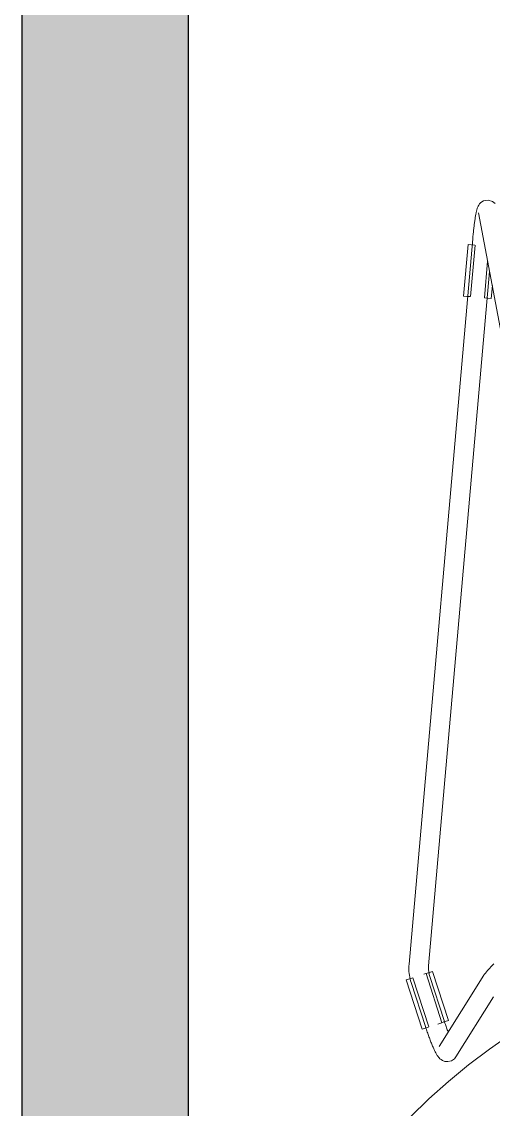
# Model space of a CAD drawing. Header units: millimetres. Extents: x 155927 to 326028, y -36033 to 97293.
# Drawn here: x 162063 to 162351, y 32157 to 32821 of the extents above; entities that cross this region are included whole.
import ezdxf

# ---------------------------------------------------------------- set-up
doc = ezdxf.new("R2010")
doc.units = ezdxf.units.MM
doc.header["$MEASUREMENT"] = 0
for name, color, linetype, lineweight in [('A-WALL-PATT', 7, 'CONTINUOUS', 9), ('I-FURN', 8, 'CONTINUOUS', 9), ('I-WALL', 7, 'CONTINUOUS', 9)]:
    doc.layers.add(name, color=color, linetype=linetype, lineweight=lineweight)

msp = doc.modelspace()

# ---------------------------------------------------------------- hatches: boundary and pattern name
at = {"layer": 'A-WALL-PATT'}
msp.add_hatch(color=256, dxfattribs=at).paths.add_polyline_path([(162062.83, 29859.61), (162164.83, 29859.61), (162164.83, 33860.6), (162062.83, 33860.6), (162062.83, 30658.89)], flags=0)

# ---------------------------------------------------------------- linework, layer by layer
at = {"layer": 'I-FURN'}
for p, q in [((162341.16, 32706.06), (162341.05, 32705.64)), ((162341.26, 32706.46), (162341.16, 32706.06)), ((162341.38, 32706.85), (162341.26, 32706.46)), ((162341.5, 32707.25), (162341.38, 32706.85)), ((162341.64, 32707.65), (162341.5, 32707.25)), ((162341.81, 32708.08), (162341.64, 32707.65)), ((162342.03, 32708.56), (162341.81, 32708.08)), ((162342.33, 32709.12), (162342.03, 32708.56)), ((162342.81, 32709.82), (162342.33, 32709.12)), ((162343.67, 32710.73), (162342.81, 32709.82)), ((162345.32, 32711.77), (162343.67, 32710.73)), ((162348.08, 32712.25), (162345.32, 32711.77)), ((162350.83, 32711.42), (162348.08, 32712.25)), ((162350.83, 32711.42), (162352.41, 32710.1)), ((162339.92, 32699.37), (162339.83, 32698.73)), ((162340.01, 32699.98), (162339.92, 32699.37)), ((162340.1, 32700.59), (162340.01, 32699.98)), ((162340.19, 32701.17), (162340.1, 32700.59)), ((162340.28, 32701.74), (162340.19, 32701.17)), ((162340.38, 32702.29), (162340.28, 32701.74)), ((162340.47, 32702.83), (162340.38, 32702.29)), ((162340.57, 32703.34), (162340.47, 32702.83)), ((162340.66, 32703.84), (162340.57, 32703.34)), ((162340.76, 32704.31), (162340.66, 32703.84)), ((162340.85, 32704.77), (162340.76, 32704.31)), ((162340.95, 32705.22), (162340.85, 32704.77)), ((162341.05, 32705.64), (162340.95, 32705.22)), ((162342.18, 32704.43), (162360.99, 32605.14)), ((162339.15, 32693.2), (162339.07, 32692.47)), ((162339.23, 32693.93), (162339.15, 32693.2)), ((162339.31, 32694.65), (162339.23, 32693.93)), ((162339.4, 32695.36), (162339.31, 32694.65)), ((162339.48, 32696.06), (162339.4, 32695.36)), ((162339.57, 32696.74), (162339.48, 32696.06)), ((162339.65, 32697.42), (162339.57, 32696.74)), ((162339.74, 32698.08), (162339.65, 32697.42)), ((162339.83, 32698.73), (162339.74, 32698.08)), ((162338.7, 32688.58), (162299.75, 32245.26)), ((162338.71, 32688.74), (162338.7, 32688.58)), ((162338.78, 32689.49), (162338.71, 32688.74)), ((162338.85, 32690.24), (162338.78, 32689.49)), ((162338.92, 32690.99), (162338.85, 32690.24)), ((162339, 32691.73), (162338.92, 32690.99)), ((162339.07, 32692.47), (162339, 32691.73)), ((162333.13, 32653.56), (162335.88, 32684.97)), ((162335.88, 32684.97), (162337.93, 32684.79)), ((162337.36, 32653.19), (162340.12, 32684.6)), ((162337.93, 32684.79), (162339.99, 32684.61)), ((162347.78, 32674.93), (162345.8, 32652.45)), ((162311.71, 32244.21), (162348.99, 32668.56)), ((162350.04, 32652.07), (162350.73, 32659.97)), ((162335.17, 32653.38), (162333.13, 32653.56)), ((162337.23, 32653.2), (162335.17, 32653.38)), ((162347.99, 32652.25), (162345.93, 32652.44)), ((162350.04, 32652.07), (162347.99, 32652.25)), ((162299.67, 32244.12), (162299.64, 32242.98)), ((162299.64, 32242.98), (162299.66, 32241.83)), ((162299.66, 32241.83), (162299.71, 32240.69)), ((162299.75, 32245.26), (162299.67, 32244.12)), ((162311.64, 32242.86), (162311.66, 32243.52)), ((162311.65, 32242.2), (162311.64, 32242.86)), ((162311.69, 32241.54), (162311.65, 32242.2)), ((162311.66, 32243.52), (162311.7, 32244.18)), ((162311.75, 32240.88), (162311.69, 32241.54)), ((162311.7, 32244.18), (162311.7, 32244.21)), ((162311.84, 32240.22), (162311.75, 32240.88)), ((162312.24, 32240.16), (162314.19, 32240.79)), ((162323.88, 32210.78), (162314.19, 32240.79)), ((162347.08, 32240.53), (162347.3, 32240.8)), ((162347.3, 32240.8), (162347.55, 32241.08)), ((162347.55, 32241.08), (162347.81, 32241.37)), ((162347.81, 32241.37), (162348.08, 32241.68)), ((162348.08, 32241.68), (162348.37, 32242)), ((162348.37, 32242), (162348.67, 32242.34)), ((162348.67, 32242.34), (162348.98, 32242.69)), ((162348.98, 32242.69), (162349.31, 32243.06)), ((162349.31, 32243.06), (162349.66, 32243.43)), ((162349.66, 32243.43), (162350.01, 32243.82)), ((162350.01, 32243.82), (162350.38, 32244.23)), ((162350.38, 32244.23), (162350.76, 32244.64)), ((162350.76, 32244.64), (162351.15, 32245.06)), ((162351.15, 32245.06), (162351.55, 32245.5)), ((162298.04, 32235.57), (162299.99, 32236.2)), ((162307.73, 32205.57), (162298.04, 32235.57)), ((162299.71, 32240.69), (162299.82, 32239.56)), ((162299.82, 32239.56), (162299.97, 32238.42)), ((162299.97, 32238.42), (162300.17, 32237.3)), ((162299.99, 32236.2), (162301.96, 32236.84)), ((162300.17, 32237.3), (162300.41, 32236.18)), ((162300.41, 32236.18), (162300.69, 32235.08)), ((162300.69, 32235.08), (162301.02, 32233.98)), ((162311.77, 32206.87), (162302.08, 32236.88)), ((162308.89, 32239.08), (162310.05, 32239.45)), ((162310.15, 32239.48), (162319.84, 32209.48)), ((162310.27, 32239.52), (162312.24, 32240.16)), ((162311.95, 32239.57), (162311.84, 32240.22)), ((162312.09, 32238.92), (162311.95, 32239.57)), ((162312.26, 32238.28), (162312.09, 32238.92)), ((162312.45, 32237.65), (162312.26, 32238.28)), ((162321.16, 32210.83), (162312.45, 32237.65)), ((162345.54, 32238.55), (162318.24, 32194.97)), ((162345.54, 32238.55), (162345.76, 32238.88)), ((162345.76, 32238.88), (162345.94, 32239.13)), ((162345.94, 32239.13), (162346.12, 32239.36)), ((162346.12, 32239.36), (162346.29, 32239.59)), ((162346.29, 32239.59), (162346.47, 32239.81)), ((162346.47, 32239.81), (162346.66, 32240.04)), ((162346.66, 32240.04), (162346.86, 32240.28)), ((162346.86, 32240.28), (162347.08, 32240.53)), ((162301.02, 32233.98), (162301.04, 32233.94)), ((162301.04, 32233.94), (162309.75, 32207.12)), ((162328.41, 32188.6), (162351.44, 32225.36)), ((162317.26, 32208.65), (162319.74, 32209.45)), ((162321.93, 32210.15), (162319.96, 32209.52)), ((162321.27, 32210.5), (162321.16, 32210.83)), ((162321.5, 32209.81), (162321.27, 32210.5)), ((162321.73, 32209.12), (162321.5, 32209.81)), ((162321.96, 32208.44), (162321.73, 32209.12)), ((162323.88, 32210.78), (162321.93, 32210.15)), ((162322.19, 32207.76), (162321.96, 32208.44)), ((162322.43, 32207.08), (162322.19, 32207.76)), ((162309.68, 32206.2), (162307.73, 32205.57)), ((162311.65, 32206.83), (162309.68, 32206.2)), ((162309.9, 32206.67), (162309.75, 32207.12)), ((162310.14, 32205.93), (162309.9, 32206.67)), ((162310.39, 32205.19), (162310.14, 32205.93)), ((162310.64, 32204.46), (162310.39, 32205.19)), ((162310.89, 32203.73), (162310.64, 32204.46)), ((162311.14, 32203.01), (162310.89, 32203.73)), ((162311.39, 32202.29), (162311.14, 32203.01)), ((162311.65, 32201.58), (162311.39, 32202.29)), ((162311.9, 32200.89), (162311.65, 32201.58)), ((162312.16, 32200.2), (162311.9, 32200.89)), ((162322.66, 32206.42), (162322.43, 32207.08)), ((162322.9, 32205.76), (162322.66, 32206.42)), ((162323.13, 32205.11), (162322.9, 32205.76)), ((162323.37, 32204.48), (162323.13, 32205.11)), ((162323.6, 32203.85), (162323.37, 32204.48)), ((162362.02, 32202.52), (162348.9, 32193.37)), ((162312.41, 32199.52), (162312.16, 32200.2)), ((162312.67, 32198.85), (162312.41, 32199.52)), ((162312.92, 32198.2), (162312.67, 32198.85)), ((162313.17, 32197.56), (162312.92, 32198.2)), ((162313.42, 32196.93), (162313.17, 32197.56)), ((162313.67, 32196.32), (162313.42, 32196.93)), ((162313.92, 32195.73), (162313.67, 32196.32)), ((162314.16, 32195.15), (162313.92, 32195.73)), ((162314.41, 32194.59), (162314.16, 32195.15)), ((162314.65, 32194.04), (162314.41, 32194.59)), ((162314.88, 32193.52), (162314.65, 32194.04)), ((162315.12, 32193.01), (162314.88, 32193.52)), ((162315.35, 32192.51), (162315.12, 32193.01)), ((162315.58, 32192.04), (162315.35, 32192.51)), ((162315.81, 32191.58), (162315.58, 32192.04)), ((162316.04, 32191.14), (162315.81, 32191.58)), ((162316.27, 32190.72), (162316.04, 32191.14)), ((162316.5, 32190.31), (162316.27, 32190.72)), ((162316.74, 32189.91), (162316.5, 32190.31)), ((162316.98, 32189.52), (162316.74, 32189.91)), ((162317.24, 32189.13), (162316.98, 32189.52)), ((162317.51, 32188.74), (162317.24, 32189.13)), ((162317.83, 32188.34), (162317.51, 32188.74)), ((162318.19, 32187.91), (162317.83, 32188.34)), ((162318.66, 32187.45), (162318.19, 32187.91)), ((162327.51, 32187.48), (162328.41, 32188.6)), ((162348.9, 32193.37), (162336.16, 32183.7)), ((162319.29, 32186.93), (162318.66, 32187.45)), ((162320.2, 32186.36), (162319.29, 32186.93)), ((162321.58, 32185.84), (162320.2, 32186.36)), ((162323.56, 32185.66), (162321.58, 32185.84)), ((162325.78, 32186.25), (162323.56, 32185.66)), ((162336.16, 32183.7), (162323.81, 32173.52)), ((162327.51, 32187.48), (162325.78, 32186.25)), ((162323.81, 32173.52), (162311.88, 32162.86)), ((162311.88, 32162.86), (162300.38, 32151.73))]:
    msp.add_line(p, q, dxfattribs=at)
at = {"layer": 'I-WALL', "lineweight": 30}
for p, q in [((162062.83, 33860.6), (162062.83, 29859.61)), ((162164.83, 29859.61), (162164.83, 33860.6))]:
    msp.add_line(p, q, dxfattribs=at)

doc.saveas('drawing.dxf')
